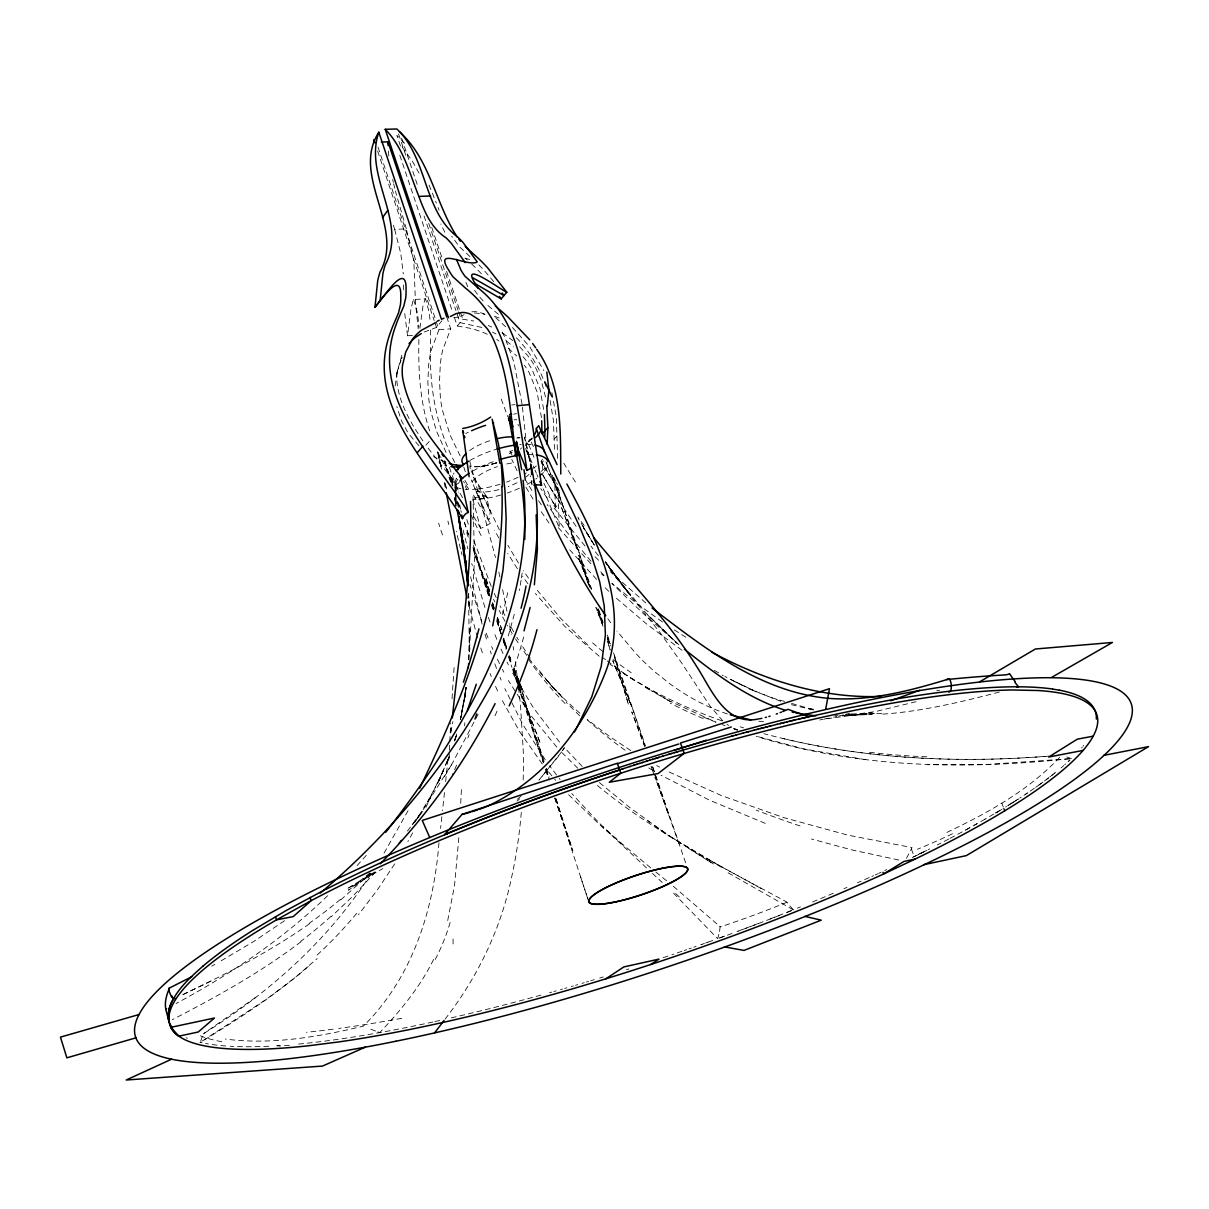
<?xml version="1.0" encoding="UTF-8"?>
<svg xmlns="http://www.w3.org/2000/svg" width="1209" height="1209" viewBox="0 0 1209 1209"><rect width="100%" height="100%" fill="white"/><g stroke="black" fill="none" stroke-linecap="round" stroke-linejoin="round"><path stroke-width="0.75" stroke-dasharray="5 3.75" d="M418.888 339.502L418.767 347.119A189.964 97.158 85.3 0 0 418.813 356.715C419.039 382.422 421.881 408.294 430.268 432.716M461.415 789.583L460.659 804.212M464.649 725.899L464.815 722.68M395.147 385.988L396.96 372.886M458.846 837.641L454.539 885.487L447.632 920.91M468.049 668.381L469.878 627.063L469.409 652.996L468.518 595.584M469.545 649.082L474.472 559.691L473.021 496.642M543.929 461.007L541.466 461.49L541.028 466.946M468.215 667.323L468.488 663.907M468.14 668.532L469.923 647.858M545.032 469.863L545.168 468.351L545.667 469.802L540.302 474.82M542.403 469.168L542.977 462.533M447.965 759.237L445.637 781.603M444.489 792.515L442.509 810.786M451.244 727.984L449.975 736.583M441.859 816.74L440.575 828.452M412.496 335.407L407.524 335.77L410.833 309.852L413.297 299.545L425.583 298.85L428.757 310.743A65.21 30.935 85.8 0 1 430.041 320.173L430.223 322.183M466.069 687.301L464.815 698.077L466.1 687.498M438.958 842.718C433.804 909.863 412.329 977.975 363.259 1026.184C318.33 1036.899 271.557 1045.105 225.312 1039.045M419.916 328.198L422.969 305.998L425.281 298.653M465.933 687.8L464.77 696.792L465.994 687.951M522.122 573.081L521.321 578.839M521.094 580.275L519.402 590.46M465.253 694.026L461.415 715.214L465.933 688.253L460.478 719.083L465.767 692.561L460.705 717.602M450.912 732.442L452.891 721.561M397.141 372.115L400.738 360.826M396.476 374.986L397.64 369.969M718.871 934.406L717.708 938.532M514.293 614.232L507.523 638.654M455.37 738.88L456.7 733.606M370.951 873.85C328.772 939.741 269.29 992.74 203.218 1033.876L200.286 1042.324L266.373 999.344L294.679 977.93L317.196 958.556M461.475 479.822L456.926 484.839L456.035 482.618A20.931 12.392 55.7 0 1 457.939 479.278M456.715 490.899L454.675 482.043L456.428 478.704M401.826 355.219L397.156 372.04A66.253 51.791 40.5 0 0 397.156 383.691C399.967 405.483 411.921 424.707 424.011 442.554M400.179 362.186L401.056 360.086M447.36 761.081L438.187 781.966L440.484 777.16L427.684 801.779L430.48 796.61L418.057 817.224M447.738 759.932L437.764 783.432L444.035 768.939L425.009 809.184M401.63 358.695L402.234 357.35M906.463 858.36L912.054 847.569L847.902 835.147L783.87 817.647L721.41 795.552L668.365 771.674M478.039 714.368L452.604 762.849L421.654 812.176M433.578 959.432C420.233 986.831 400.602 1010.588 379.747 1032.577M378.009 147.09L438.958 329.694L431.145 350.429A72.691 35.953 85.1 0 0 428.666 364.952L427.865 381.908L428.727 398.245A66.117 32.628 85 0 0 430.736 411.181L436.419 430.933L446.862 454.221M446.695 316.849L450.715 328.848L442.857 349.537A72.495 36.149 85.1 0 0 440.348 364.015L439.517 380.941L440.363 397.232A65.936 32.794 85 0 0 442.388 410.138L450.186 435.27L460.342 456.292M408.083 810.68L383.782 853.584M412.662 832.895L407.886 841.54M444.489 776.571L451.713 764.39M543.869 483.207L555.475 507.78M417.876 817.601L419.583 814.806L411.891 825.158L421.865 811.919L411.952 825.218M394.693 863.876L377.193 890.187L358.484 914.729M562.638 750.381L564.603 747.479M532.383 438.882A61.432 25.842 71.7 0 1 529.859 439.351L527.683 442.298L534.862 459.465M562.472 750.638L564.135 748.235M417.679 817.934L419.674 815.062M414.763 822.105L420.158 814.443L414.763 821.954M561.641 751.832L539.667 779.337M558.618 756.018L538.882 780.168M445.018 1019.202C477.434 977.582 500.874 929.041 511.603 877.296A338.52 151.76 82 0 0 520.474 821.364A347.784 155.523 82 0 0 521.487 810.317M407.463 831.036L410.788 826.624M414.4 822.211L424.495 808.987M424.087 332.052L436.479 327.473L441.905 320.733M454.403 317.393L457.289 325.977L462.76 319.252L473.792 321.02M1083.732 745.379L1082.962 746.316M532.247 437.885L526.746 444.051M1082.161 747.268L1081.496 748.054M429.195 441.406L425.87 445.275L454.675 482.043M366.282 855.352L356.247 866.521M375.515 871.991L352.696 896.383L331.175 916.785M1059.598 757.393C1028.391 790.671 987.617 812.932 946.904 832.427M475.152 498.743L474.925 498.032A20.825 12.241 18.3 0 1 485.565 496.582L487.514 497.851L475.364 499.377M487.514 497.851L486.728 496.733M554.463 449.295L554.115 439.094L557.651 435.331M369.878 873.351L365.919 877.386L369.606 874.001M525.084 445.713L527.789 443.008M370.604 873.261L340.742 899.889M327.609 895.748C282.906 939.121 230.783 974.106 176.061 1003.546M1069.829 760.098L1068.167 761.625M484.703 499.498C483.011 495.509 477.102 486.547 473.082 489.977M1065.597 763.952L1064.721 764.723M1063.814 765.524L1062.892 766.31M1062.439 766.718L1061.034 767.911M308.325 966.49C274.987 995.355 237.916 1019.504 200.286 1042.324M517.104 800.947L519.749 798.771M1054.067 773.624L1055.109 772.793M370.014 872.928L348.404 890.126L374.639 872.218M1051.936 775.286L1053.009 774.455M1049.775 776.964L1050.863 776.133M1048.671 777.81L1046.435 779.503M301.041 941.72C261.008 972.112 216.925 996.639 172.373 1019.671M255.824 997.274L203.218 1033.876M1043.004 782.057L1038.214 785.518M284.583 920.684L253.558 941.584L218.179 962.56M1035.69 787.316L1036.959 786.409M453.587 317.468L460.342 317L464.09 314.552M309.383 923.842C270.03 951.483 227.111 973.593 183.768 994.206M1027.877 792.696L1025.217 794.479M1019.791 798.061L1021.167 797.169M1017.54 799.527L1018.416 798.953L1005.238 807.234M1016.648 800.086L1014.85 801.235M1013.051 802.383L1013.958 801.809M1012.145 802.957L1010.316 804.106M1008.457 805.27L1009.394 804.695M1005.661 806.992L1006.598 806.418M374.745 871.931L346.847 888.932L382.845 868.606M1000.795 809.97L1001.989 809.244M1000.191 810.332L998.392 811.42A488.436 96.025 -18.5 0 1 993.133 814.413M479.384 498.803L490.295 523.391L481.484 528.137M995.717 813.007L1003.787 808.156M997.168 812.146L995.944 812.871M526.232 472.976L526.021 473.097A49.085 17.243 -18.6 0 1 524.328 474.049M211.635 966.187L214.915 964.374M928.3 849.625L929.691 848.93M922.709 852.405L926.91 850.32M912.296 857.513L925.52 851.015M919.898 853.796L921.303 853.101M210.834 981.088L182.589 994.735M917.072 855.201L918.477 854.506M913.626 856.879L915.651 855.896M480.819 528.439L472.674 514.822M884.746 870.556L886.756 869.634M881.074 872.248L878.58 873.397M877.749 873.775L875.24 874.923M871.87 876.449L873.563 875.679M545.138 468.367L544.685 468.563A20.613 6.831 -72.6 0 0 541.436 471.419M712.69 940.496L700.872 944.697L703.245 943.866M705.603 943.02L707.96 942.189M693.77 947.206L696.127 946.375M689.009 948.853L691.397 948.037M684.264 950.501L686.636 949.685M681.891 951.332L675.891 953.387M671.887 954.747L673.881 954.067M667.882 956.107L661.867 958.117M496.567 462.941L483.917 466.039L471.344 466.946M496.476 462.956L483.917 466.039M626.519 969.663L628.786 968.938M603.231 976.948L599.649 978.036M590.717 980.756L594.299 979.668M586.365 982.056L588.541 981.406M582.028 983.355L584.204 982.705M575.544 985.275L577.706 984.625M571.222 986.529L573.383 985.894M564.724 988.418L566.885 987.798M560.417 989.657L562.563 989.038M553.934 991.516L556.125 990.881M549.551 992.755L551.742 992.136M916.074 701.704L875.135 711.633L841.268 716.181M999.314 692.077C960.581 702.127 921.394 711.633 881.346 714.217M845.227 714.459L850.516 713.083M833.56 717.224L836.855 716.453M838.517 716.076L843.459 714.927M516.847 438.187L520.021 437.477M439.774 1020.487L434.636 1021.62M432.928 1021.983L431.22 1022.361A488.436 96.01 -18.5 0 1 296.9 1044.228M824.266 719.098L830.462 717.844M486.834 465.51L487.816 465.329M819.762 719.959L823.284 719.325M936.688 690.732L939.605 690.218M826.896 718.72L872.067 712.615L841.6 715.683L872.112 714.413L849.655 713.824M482.074 466.281L484.869 465.888M437.522 451.728L451.698 478.855L456.715 478.326M849.489 715.501L862.304 714.292L845 715.471L866.626 714.459L848.083 714.534L861.73 714.746M1069.572 758.738C965.009 769.906 857.226 768.259 756.229 736.266M511.694 404.97L515.14 404.652M1069.572 758.738L987.783 764.42L927.59 764.723M471.842 311.846L473.852 311.665A72.661 36.3 85.1 0 1 482.179 313.267L486.562 315.579M438.958 329.694L450.715 328.848M1045.664 756.35C951.377 763.725 855.458 758.36 763.892 733.667M845 715.471L874.455 713.461M279.203 1045.649L279.899 1045.604A488.436 96.01 -18.5 0 1 276.695 1045.8M1048.853 756.124C959.311 763.272 868.425 759.131 780.908 738.019M278.508 1045.694L277.133 1045.785M393.409 225.191L394.693 229.408L406.3 228.833L413.841 261.159L415.065 292.457A143.055 71.981 86.2 0 0 415.594 303.791L418.223 328.818M482.905 495.494L485.958 495.63L490.265 511.513A67.145 32.885 83.9 0 1 489.146 519.507M856.939 714.67L849.821 714.413M474.396 312.965L484.628 313.977M457.289 325.977L471.888 328.591L482.633 332.173A72.449 56.475 40.7 0 1 488.527 334.848M758.693 721.184L765.01 721.954M865.84 759.736L803.229 748.809L754.9 735.828M813.007 709.653L808.519 708.55L812.206 709.109M848.99 714.685L856.35 715.788L846.345 714.247M808.519 708.55L813.929 709.366M525.885 450.987L527.215 451.244L532.005 462.896M898.786 860.022L852.541 850.078L811.481 839.016M813.279 710.015L791.472 704.696M464.906 258.167L470.21 259.648M784.52 701.416L772.279 697.925L749.625 688.994L754.371 690.928L729.707 679.126M791.517 703.411L812.508 709.396M740.24 726.821L743.595 727.848M445.864 462.246L444.428 461.778L450.64 482.376M494.375 316.259L499.861 318.194M481.832 327.473L460.024 322.622L456.549 312.315M727.38 713.93L723.133 712.494A444.791 261.476 86.9 0 1 680.425 691.125A459.48 270.484 87.1 0 1 670.345 684.158L655.474 672.37A368.549 214.492 85.7 0 1 635.828 653.419L616.953 631.022M1071.431 758.572L1063.95 755.988M780.772 701.311L755.308 691.382L730.115 679.262M734.467 729.072L737.566 730.16M721.864 720.776C682.224 707.038 644.155 688.405 609.91 664.089M733.591 728.725L737.142 729.979M378.613 1032.169L377.767 1031.866M737.535 729.843L733.848 728.317M722.121 724.569L725.204 725.732M375.515 1031.035L367.838 1028.058M765.282 823.374L709.199 800.041L661.081 775.241M445.108 462.11L433.502 456.639M703.774 717.239L715.985 722.196L668.033 700.298L628.695 676.708M441.134 457.334L438.459 456.186L441.602 468.79M438.262 452.725L441.436 469.47M742.553 685.533L724.811 676.39M668.033 700.298L670.95 701.824M793.225 909.757L786.575 901.899L727.924 870.374M656.683 765.569L659.6 767.126M761.186 888.555L712.706 861.805M722.166 675.106L723.239 675.695M793.316 909.878L727.818 872.656M726.08 869.347C681.468 844.214 636.977 818.176 597.382 785.487M710.741 860.672L672.884 838.109L651.953 823.813M714.353 670.345L718.705 672.884M645.183 687.301L650.805 690.671M653.072 770.541L647.752 767.322M413.629 299.409L417.09 311.529A65.377 30.769 85.8 0 1 418.39 320.99L418.843 327.034M709.23 861.337L714.489 864.571M685.896 637.234L674.138 629.798M710.998 862.425L672.884 838.109L680.939 843.414M707.446 860.234L688.798 848.491M630.856 750.623L608.671 735.843L587.544 719.672M623.33 673.02L634.12 680.319M502.324 332.853L512.767 340.515M496.703 339.472L499.03 341.029M728.604 725.37L726.926 724.206M662.426 621.985L636.886 603.563L612.177 583.479M681.997 650.261L647.132 624.418L615.049 597.095M599.407 782.586L630.176 807.869L670.315 836.779L656.215 826.805M647.646 820.76L649.807 822.286M602.641 657.53L605.649 659.766M607.145 660.87L626.67 675.347M599.18 656.2L564.754 626.353L535.36 593.528M506.48 341.044L513.387 346.817M650.714 867.881L603.095 827.938L568.562 794.615M655.852 872.052L667.247 881.316M645.802 602.943L610.545 572.008M673.383 886.333L719.929 926.517M678.914 644.684L642.78 613.099L611.769 583.358M498.44 314.355L487.529 305.136M623.013 845.106L599.271 823.102L571.797 793.618M508.264 348.101L516.666 356.035M579.942 713.25C557.878 694.132 538.156 672.264 521.683 648.13M469.969 256.595L459.284 246.591L451.713 236.223M465.223 258.212L467.263 260.026M676.677 642.72L647.51 614.897L677.191 643.369L645.923 612.933L618.57 580.275L630.796 595.614L606.646 563.968M587.982 645.183L561.036 618.766L537.385 590.415M722.861 720.927L709.955 705.98L681.936 663.378L659.918 632.443L609.215 569.197M601.387 573.807L603.518 575.756M646.558 867.986L611.875 835.51M652.482 873.442L662.215 882.494M577.781 768.229L562.215 752.859M471.691 264.046L474.079 266.328A141.801 110.714 38.3 0 1 481.983 274.458M608.807 591.292L602.656 585.368M505.649 326.823L502.884 324.193A187.259 149.175 39.7 0 0 495.66 317.695M579.731 715.773L566.144 702.308M673.564 893.209L717.269 938.275M610.092 833.787L602.898 826.729M418.979 445.789L409.156 434.394M590.914 563.802L558.271 527.608M582.224 766.461L564.603 747.887M512.48 327.503L529.769 346.817L543.838 370.604M519.674 346.771L527.592 355.446A66.223 51.413 40.9 0 1 534.922 366.221L541.088 379.883L545.561 397.247M596.596 579.353L569.771 549.883M598.546 560.266L594.632 556.261M604.137 575.499L600.359 571.494M483.132 300.935L479.142 296.432A65.966 49.478 40 0 1 473.611 288.8M516.409 337.795C530.328 352.031 540.499 369.697 546.785 388.542M547.329 681.015L563.575 698.787L545.244 678.461M556.835 747.132L530.691 715.29L508.4 680.546M404.622 143.282L396.854 135.302L400.708 146.697M585.05 546.03L553.39 507.1M591.065 561.308L566.341 531.476L547.103 504.516M554.735 779.246L555.717 780.379M559.586 742.145L533.396 707.824L512.631 673.141M523.013 356.67L524.736 358.71A66.087 51.383 40.9 0 1 532.036 369.47L539.894 388.437L544.216 412.662M551.833 775.815L546.09 768.818M553.329 688.208L537.552 668.471M493.771 281.712L484.733 271.058A142.088 110.79 38.3 0 0 476.799 262.912M455.793 483.434L456.926 484.839M402.068 146.893L412.224 160.918L420.112 175.048M625.204 588.692L629.934 594.571L605.543 562.034M559.223 778.4L560.115 779.518M598.425 555.762L590.914 546.151M542.327 764.058L520.127 732.458L501.705 699.543M556.578 775.014L549.581 765.765M584.159 525.507L577.751 517.044M606.48 563.575L629.859 594.843M617.436 578.552L629.058 593.846M527.895 583.72L522.545 576.255M576.119 526.383L557.969 499.861M606.298 563.198L616.756 577.842L605.225 561.596M607.825 618.676L610.893 622.967M549.037 523.074L539.531 509.216M545.304 759.826L522.756 724.372L504.803 688.631M485.958 495.63L472.235 475.726M528.514 578.144L523.437 570.678M474.925 498.032L475.696 499.151M468.608 488.92L465.525 484.446M541.345 504.848L538.126 500.088M463.515 481.484L464.513 482.965M530.237 658.255L521.668 645.183M546.952 497.912L540.755 488.542M554.054 505.286L555.596 507.584A24.467 9.657 -78.5 0 1 559.616 502.914M517.392 568.729L507.72 553.45M559.238 490.673L548.508 473.626M594.223 544.881L580.894 523.044M518.147 642.856L515.578 638.881M557.485 499.136L551.788 490.098M407.493 431.93L401.388 420.581L396.809 406.466M518.57 563.137L507.856 545.319M553.616 493.045L559.843 502.763L559.253 491.005M531.884 490.506L525.975 480.789M553.012 492.063L549.385 486.154M594.405 545.244L583.615 527.834L592.697 542.629M533.048 499.09L525.658 486.774M551.183 489.116L545.682 479.958M551.349 478.28L544.186 466.281M512.223 633.531L507.387 625.431M592.652 542.524L578.37 518.48M516.802 637.219L518.419 639.878M548.191 484.174L544.957 478.719M547.647 472.19L542.373 463.092M473.52 495.086L490.295 523.391M462.503 497.594L451.698 478.855M545.244 479.202L542.917 475.213M544.594 478.099L543.506 476.225M467.43 484.718L464.694 479.928M543.959 465.873L541.088 460.825M543.143 475.605L542.433 474.351M542.146 462.699L541.466 461.49M513.689 631.839L509.185 623.723M505.06 621.35L499.121 610.364M498.803 537.975L494.617 530.192M502.4 669.363L503.866 672.174M556.503 482.814L557.394 484.552M499.423 529.874L471.268 471.042M444.821 232.234L440.801 223.997M533.471 446.574L529.859 439.351M555.611 481.076L553.858 477.6M504.878 615.532L500.103 605.875M507.009 662.033L508.384 664.829M511.906 454.856L510.062 451.108L509.835 455.113M454.78 462.473C437.658 429.694 430.298 392.623 430.434 355.824A189.435 97.657 85.3 0 1 430.404 346.242L430.585 328.213M493.544 599.271L494.904 602.052M499.559 663.711L496.823 658.013M467.717 286.714L465.949 282.468M517.104 470.754L511.77 459.39M490.265 511.513L489.313 509.518M488.844 508.505L485.157 500.496M483.494 507.765L477.464 494.451M547.103 463.485L546.589 462.382M497.609 690.989L495.01 685.216M489.6 590.899L473.354 551.41M494.315 593.377L496.204 597.548M503.035 653.601L500.496 647.933M478.734 497.337L472.961 483.948M466.704 489.403L465.359 486.366M477.056 493.529L475.832 490.733M491.64 646.498L492.894 649.384M429.029 185.022L436.373 203.052M475.439 489.796L474.835 488.406M538.005 477.132L536.917 474.578M536.373 473.293L535.013 470.089M491.262 586.38L473.082 538.549M534.197 468.17L533.32 466.069M471.314 479.988L472.417 482.618M543.264 488.859L559.283 527.88L557.938 487.605M496.839 639.365L494.511 633.622M499.967 677.191L501.146 680.062M490.083 673.549L491.277 676.481M487.998 637.763L485.111 630.448M590.324 587.65L578.083 556.881L590.37 587.982M1001.823 803.124L1003.289 806.902M561.732 502.536L545.924 461.778L561.732 502.536L577.161 549.249L560.976 506.208L578.915 551.984L588.995 585.564M602.656 624.887L595.901 607.402L603.019 626.186M607.386 637.128L610.757 645.863M645.062 746.467L631.793 711.889L644.442 746.21M438.051 207.464L439.094 210.185M503.397 640.528L506.057 647.45M509.382 656.109L510.712 659.57M514.037 668.214L522.696 690.717L513.508 666.688M503.004 639.198L506.284 647.797M509.563 656.381L510.878 659.812M607.538 638.14L610.122 644.971M911.39 849.05L914.216 856.592M488.92 595.538L473.203 545.954M492.154 604.122L494.088 609.276M497.322 617.859L501.841 629.874M496.551 668.517L494.375 662.683M501.221 399.076L507.78 416.667M654.311 775.241L651.092 766.536L654.235 775.181M591.413 589.705L578.779 555.188L588.602 585.458M490.068 622.046L487.968 616.227M449.4 467.399L458.302 492.29M489.902 596.249L484.204 580.411L489.267 596.188M492.426 603.276L494.33 608.55M497.488 617.346L501.916 629.662M481.817 621.607L469.923 584.491M503.548 641.042L506.042 648.039M509.17 656.789L511.044 662.033M513.553 669.03L521.049 690.022L513.78 669.166M597.73 609.336L602.732 623.466M607.734 637.611L610.243 644.684M468.684 535.179L463.924 520.943M472.976 547.481L486.471 586.123L472.946 543.899M543.733 762.894L535.723 739.984L519.507 682.193L537.234 742.22L518.223 685.518L540.453 743.686L518.842 688.133L513.417 670.315M546.196 769.937L548.659 776.979M679.171 844.063L654.961 776.979L668.728 814.957L652.21 765.569M468.276 537.295L466.342 531.643M506.511 648.296L503.488 639.606L506.329 648.553M509.548 656.986L510.757 660.462M553.48 477.963L591.473 588.602M598.833 610.016L603.125 622.499M607.402 634.997L610.469 643.913M613.537 652.845L645.394 745.621M652.754 767.035L686.455 865.221M527.804 454.236L527.426 453.375M554.765 797.925L572.839 850.683L555.475 797.109L571.404 848.778M552.286 475.197L560.523 499.362M525.673 448.343L530.267 461.808M401.6 138.174L417.694 185.823M431.764 227.458L442.57 259.467M446.574 271.33L462.76 319.252M398.532 133.882L406.844 158.485M428.727 223.317L458.015 310.093M458.604 311.816L460.342 317M424.042 215.927L455.959 310.592M451.229 482.043L443.794 459.752M490.28 650.926L491.277 653.873M597.654 609.26L602.898 624.872M607.553 638.73L609.895 645.666M399.801 155.205L452.09 310.547M482.376 652.754L480.381 646.739M377.631 150.989L434.182 320.566M434.756 322.304L436.479 327.473M484.93 607.477L471.737 563.515M463.757 467.006L465.586 472.523M509.246 657.379L510.999 662.683M513.341 669.741L519.764 689.175L513.674 669.816M451.123 482.059L445.108 463.697L446.408 467.671M644.85 745.847L632.655 708.837L612.797 660.718L631.491 706.479L614.414 657.348L628.559 704.877L614.142 654.613M457.47 501.282L459.828 508.43M580.637 876.978L587.71 898.499M457.879 502.506L460.236 509.684M464.347 522.228L468.457 534.771M473.157 549.098L488.436 595.689M491.368 604.651L493.725 611.814M496.657 620.776L500.178 631.521M503.125 640.483L506.057 649.445M508.415 656.608L511.936 667.368M512.525 669.151L543.068 762.335M545.425 769.498L547.768 776.662M554.825 798.167L588.889 902.095M468.336 524.298L466.266 517.86M598.395 609.714L603.004 624.01M607.613 638.307L609.91 645.455M544.126 761.458L536.222 737.022L543.808 762.138M546.392 768.44L549.218 777.175M492.078 604.953L494.315 611.966M497.126 620.731L501.614 634.755M458.423 507.568L455.778 499.121M506.48 646.921L503.715 638.125L506.375 647.132M509.246 655.731L510.908 661.006M444.988 461.052L451.456 482.723M406.3 228.833L395.403 191.052M486.471 639.062L484.673 633.093M509.08 656.049L510.712 661.399M545.969 769.302L549.218 780.062M489.66 594.979L484.749 578.733L489.433 594.647M492.38 604.001L494.013 609.427M497.277 620.262L500.556 631.098M477.525 637.672L468.472 604.168M598.742 611.391L602.898 625.461M607.583 641.284L610.182 650.079L607.538 640.997M492.562 605.256L494.118 610.575M497.247 621.184L501.403 635.329M598.032 608.459L602.792 624.721M469.787 461.354L495.478 557.47M394.693 229.408L400.799 253.648L403.307 273.99M472.885 499.619L480.562 528.152M482.104 624.131L470.422 576.058M489.6 591.594L485.67 577.01L489.509 591.277M492.562 602.52L494.028 607.991M496.975 618.932L500.42 631.687M492.879 603.744L494.315 609.094M497.201 619.794L501.04 634.06M524.797 438.625L524.389 437.084L528.409 453.451M467.127 546L467.883 548.916M525.054 439.653L525.447 441.194M466.387 543.083L463.123 530.041M518.011 424.299L518.404 425.84M525.975 443.265L530.283 462.125M461.249 551.818L461.974 554.78M451.788 483.66L452.378 486.063M460.508 548.871L456.261 531.235M455.34 498.199L456.534 503.095M551.893 392.638L556.367 417.256L557.606 458.317M550.095 400.466L553.435 420.415L554.115 439.094M438.368 455.778L441.874 470.286M444.957 482.965L446.726 490.219L445.018 483.026M393.666 183.828L394.678 188.181M437.598 452.423L440.499 465.178M528.726 454.901L530.419 462.805M454.539 497.67L455.551 502.355M498.818 572.053L499.982 577.343M392.683 179.431L393.318 182.363M454.478 498.017L455.627 503.488M459.692 504.576L460.644 509.201M502.612 589.569L506.979 611.346M444.171 482.482L445.063 486.864M530.252 475.787L530.464 476.875M460.946 510.682L461.264 512.268M531.219 480.698L531.854 484.114M531.461 481.923L531.461 481.923A49.176 17.077 -18.6 0 1 526.353 484.794M531.688 483.162L531.99 484.809M509.654 625.763L511.165 634.589M513.13 646.634L513.674 650.049M522.031 404.033L513.885 362.035L504.697 336.873A66.419 33.263 85.2 0 0 500.904 330.299M407.524 335.77L404.743 313.569M515.382 661.595L520.444 704.212L523.24 750.638A289.238 131.539 81.7 0 1 523.119 781.996M469.817 465.677L470.241 468.896M522.424 407.101L527.215 451.244M388.814 155.976L388.316 150.248M541.481 417.649L536.992 391.64L529.164 372.704A65.951 51.337 40.9 0 0 524.404 365.284M468.427 593.423L469.545 608.248L468.503 593.921M531.96 482.104L531.9 480.593M555.339 507.992L554.84 482.3M403.383 289.888L403.338 283.934M547.934 465.057A49.176 17.077 -18.6 0 1 535.783 479.051M519.356 488.224A49.176 17.077 -18.6 0 1 507.13 493.045M500.904 494.995A49.176 17.077 -18.6 0 1 473.807 499.513M454.841 487.726A49.176 17.077 -18.6 0 1 458.679 481.817M472.779 471.042A49.176 17.077 -18.6 0 1 495.252 460.992M527.547 454.539A49.176 17.077 -18.6 0 1 532.988 454.599M488.194 325.508A72.752 56.566 40.7 0 1 491.746 327.05M542.509 459.269A49.085 17.243 -18.6 0 1 540.907 461.415M536.343 465.933A49.085 17.243 -18.6 0 1 533.456 468.231M518.132 477.238A49.085 17.243 -18.6 0 1 506.526 482.089M500.027 484.265A49.085 17.243 -18.6 0 1 472.583 489.418M468.261 489.464A49.085 17.243 -18.6 0 1 465.223 489.313M460.916 488.723A49.085 17.243 -18.6 0 1 455.052 486.683A49.917 17.53 -18.6 0 1 452.06 484.068M451.244 482.482A49.085 17.243 -18.6 0 1 454.116 473.006M469.893 460.448A49.085 17.243 -18.6 0 1 495.75 449.416M519.704 444.549A49.085 17.243 -18.6 0 1 521.245 444.428M526.127 444.262A49.085 17.243 -18.6 0 1 533.486 444.821M993.858 814.005A488.436 95.964 -18.5 0 1 984.942 819.218M976.902 823.782A488.436 95.964 -18.5 0 1 974.56 825.097M969.845 827.712A488.436 95.964 -18.5 0 1 949.065 838.88M869.15 877.583A488.436 95.964 -18.5 0 1 857.423 882.812M846.965 887.391A488.436 95.964 -18.5 0 1 843.942 888.691M833.288 893.27A488.436 95.964 -18.5 0 1 809.97 903.017M800.464 906.901A488.436 95.964 -18.5 0 1 797.275 908.186M791.034 910.709A488.436 95.964 -18.5 0 1 767.549 919.943M758.073 923.6A488.436 95.964 -18.5 0 1 734.15 932.592M724.523 936.129A488.436 95.964 -18.5 0 1 719.687 937.897M540.952 995.098A488.436 95.964 -18.5 0 1 447.95 1018.613M1069.965 759.962A488.436 96.01 -18.5 0 1 1068.469 761.353M1055.366 772.581A488.436 96.01 -18.5 0 1 1024.023 795.28M1014.381 801.552A488.436 96.01 -18.5 0 1 1011.918 803.108M791.774 910.498A488.436 96.01 -18.5 0 1 785.593 912.961M779.382 915.409A488.436 96.01 -18.5 0 1 738.412 931.096M732.034 933.454A488.436 96.01 -18.5 0 1 717.647 938.713M268.746 1046.238A488.436 96.01 -18.5 0 1 230.163 1046.253M225.826 1045.981A488.436 96.01 -18.5 0 1 205.56 1043.443M202.009 1042.717A488.436 96.01 -18.5 0 1 199.908 1042.249M187.38 1038.319A488.436 96.01 -18.5 0 1 186.065 1037.76M289.45 1045.301A488.466 96.01 -18.5 0 1 278.962 1046.072M401.736 1018.31A488.542 89.647 -17.2 0 1 338.641 1028.451M333.155 1029.176A488.542 89.647 -17.2 0 1 306.391 1032.29M668.124 700.117A425.659 415.79 59.4 0 1 650.91 690.505M531.794 438.353A48.889 17.621 -18.6 0 1 527.683 442.298M512.208 452.196A48.889 17.621 -18.6 0 1 509.201 453.677M465.767 433.563A48.889 17.621 -18.6 0 1 468.185 432.338M514.037 419.78A48.889 17.621 -18.6 0 1 516.832 419.719M575.454 482.013A506.813 348.116 84.6 0 1 563.862 463.259M521.109 795.93A519.885 179.718 -80.8 0 1 517.135 799.361M516.591 413.674A61.266 44.31 34.2 0 1 513.644 414.113M340.409 899.481A493.635 469.5 -57 0 1 309.096 923.419M330.873 916.467A482.512 463.742 -22.6 0 1 300.769 941.373M523.678 637.052A372.871 235.407 -56.8 0 1 514.445 666.975M497.05 711.164A372.871 235.407 -56.8 0 1 493.967 717.98M507.689 592.712A353.194 227.08 -54.6 0 1 502.128 615.547M221.806 1041.72A470.437 151.745 -30.5 0 1 200.422 1035.841M356.67 913.339A461.173 434.152 17.6 0 1 315.307 956.682M469.168 734.588A404.924 203.52 -70.4 0 1 467.838 738.019M456.624 765.176A404.924 203.52 -70.4 0 1 452.196 775.196M450.141 922.437A403.428 268.066 44.8 0 1 434.772 960.324M453.088 943.942A387.862 10.125 -87.8 0 1 453.058 935.509M449.068 759.01A330.873 33.943 -85.2 0 1 450.7 722.997M452.06 698.742A330.873 33.943 -85.2 0 1 454.236 665.57M720.035 926.517A39.308 38.582 -80.7 0 1 718.947 934.421M787.014 902.246A467.868 194.573 -14.8 0 1 720.216 926.94M675.695 893.481A355.234 21.55 38.9 0 1 681.544 899.148M448.72 524.51A378.719 37.963 76.3 0 1 447.919 521.064M721.184 867.17A353.164 25.721 35.7 0 1 707.854 858.979M446.212 465.646A61.054 38.174 65 0 1 444.731 465.208M952.496 833.742A470.014 164.908 -7.5 0 1 917.419 849.262M985.093 819.097A488.436 96.025 -18.5 0 1 965.462 830.099M948.642 839.091A488.436 96.025 -18.5 0 1 937.353 844.925M922.845 852.224A488.436 96.025 -18.5 0 1 916.936 855.141M800.056 825.943A365.753 95.224 28.8 0 1 756.32 810.181M625.113 750.215A415.805 380.533 71.5 0 1 585.715 718.433M565.041 703.487A352.862 338.58 -90 0 1 528.575 659.51M442.479 534.967A386.759 149.674 69.6 0 1 438.61 523.18M481.122 535.572A402.401 312.768 53.9 0 1 469.727 511.996M926.85 756.819A390.205 215.912 5.6 0 1 867.276 751.983M703.23 718.554A466.946 462.201 -75.6 0 1 670.27 703.17M631.249 672.718A384.689 367.007 51.8 0 1 610.56 657.666M603.11 651.727A384.689 367.007 51.8 0 1 591.11 641.526M512.601 450.458A59.498 51.398 -80.6 0 1 510.153 451.425M881.784 713.325A444.308 248.238 -42.6 0 1 862.168 713.945M555.309 505.347A471.465 415.412 -75.1 0 1 548.946 496.174M837.61 715.607A461.294 220.763 -52.6 0 1 834.935 715.713M521.517 447.919A32.295 11.531 -18.6 0 1 520.414 449.234M496.763 462.684A32.295 11.531 -18.6 0 1 470.286 466.629M469.576 450.609A32.295 11.531 -18.6 0 1 491.927 440.046M517.603 437.537A32.295 11.531 -18.6 0 1 519.341 438.066M528.953 474.366A32.416 11.259 -18.6 0 1 526.006 477.041M517.029 482.739A32.416 11.259 -18.6 0 1 508.264 486.623M499 489.6A32.416 11.259 -18.6 0 1 473.354 490.401M472.205 481.575A32.416 11.259 -18.6 0 1 497.337 466.614M506.692 463.984A32.416 11.259 -18.6 0 1 514.943 462.609M492.486 332.112A72.6 56.521 40.7 0 1 496.007 334.047M461.128 716.06L460.251 719.567L461.128 716.06M455.551 737.294L454.614 740.83L455.566 737.309M461.778 714.459L460.342 719.733L461.778 714.459M449.189 756.517L446.862 763.453L449.189 756.532M455.566 737.505L454.403 740.966L455.566 737.505M448.373 758.27L447.179 761.73L448.403 758.27M456.367 735.767L454.524 740.951L456.367 735.767M618.086 579.398L605.649 562.653L618.026 579.323M452.74 485.096L451.41 477.767L452.725 485.111M456.08 503.412L455.068 497.927L456.02 503.473"/><path stroke-width="1.5" d="M515.775 442.781L515.895 452.68M524.751 539.395C525.598 508.445 521.593 477.525 514.732 447.39C513.266 442.857 504.123 394.92 512.994 426.792M378.825 132.249C350.534 176.166 405.166 226.733 380.11 271.813A138.204 105.636 40.5 0 0 377.692 280.76L374.971 307.252L380.185 300.361L382.875 273.808A138.763 105.787 40.5 0 1 385.293 264.847C408.158 221.67 363.259 176.65 378.825 132.249L441.33 318.995M546.77 405.831L547.904 427.654L547.118 444.338M452.317 717.95C459.601 645.969 472.674 574.154 470.513 501.539M534.363 584.733L537.416 549.098L536.161 514.853M825.656 709.305L829.495 688.677L422.243 820.427L429.739 837.505M547.299 405.801L548.946 390.099L546.816 372.04M175.003 998.302L173.25 999.118C168.535 1006.991 165.724 1017.842 171.089 1026.124M168.686 1010.648L168.973 1021.469L165.693 1009.137L166.585 1008.654M168.746 1010.392C173.839 991.864 189.057 978.519 202.916 966.172M530.116 607.477L524.026 630.871M492.698 625.869L502.944 570.376L505.241 546.831L506.133 518.283L504.969 490.642L502.339 466.644L498.38 443.582L492.184 419.251L499.891 463.259M450.368 316.516L456.05 313.63L461.944 312.481A72.857 36.119 85.1 0 1 470.241 314.083L479.127 319.841L487.015 328.455A66.601 33.096 85.2 0 1 492.668 337.779C509.065 373.823 510.712 414.158 515.351 452.907C516.424 459.571 518.495 450.791 517.92 448.327M476.286 684.234L467.354 710.575M495.101 703.608C465.344 762.441 426.384 816.71 380.231 863.8M419.689 788.253C464.77 694.178 505.997 592.727 501.871 486.562M576.693 728.014L591.836 696.671L601.205 666.431L605.392 635.133L604.243 605.921L599.604 581.469L591.277 554.991L578.476 524.011L544.398 451.41L536.328 428.591L538.655 425.644L557.062 464.604M574.441 731.929L575.952 729.329M382.543 217.605L387.666 210.517M444.02 1020.547L434.59 1032.864M399.287 843.111L401.373 840.376M390.507 826.261C465.525 727.788 537.385 609.034 523.074 480.29M389.706 827.243L385.762 832.2M380.185 300.361C386.351 293.56 406.798 261.915 406.043 289.828A69.064 53.483 36.3 0 1 405.695 297.958L403.836 306.028L398.622 318.073A181.682 139.881 42.7 0 0 395.796 325.478C369.123 397.081 433.955 456.382 468.231 512.45A25.329 14.508 62.8 0 0 462.503 518.616C428.364 462.73 363.833 403.594 390.522 332.263A180.942 139.67 42.7 0 1 393.348 324.889L398.547 312.859L400.421 304.819A68.777 53.408 36.3 0 0 400.768 296.689C401.554 268.836 381.122 300.482 374.971 307.252M474.487 283.269L501.206 298.895L506.783 292.185L487.484 267.642A142.39 110.896 38.3 0 0 479.535 259.482L465.208 246.455M731.233 727.017L680.516 743.006L684.143 753.419L658.089 773.548L609.276 782.268L620.731 773.216L617.361 763.242L461.989 814.428L444.7 834.542L447.043 834.014M417.377 452.589L422.878 446.181M547.904 427.654L542.04 433.971L541.662 420.792M320.279 893.088C389.132 835.087 447.829 764.466 491.171 685.488C528.167 619.114 548.554 540.453 530.872 465.012M605.815 978.837L623.844 966.928L658.996 959.115L650.654 964.54M252.817 930.356L285.853 910.694L325.584 889.356M421.261 333.563L415.972 337.054A72.54 56.627 40.6 0 0 409.035 343.643M979.955 681.649L1035.388 649.006L1112.431 642.463L1051.679 677.372M518.253 449.96L526.973 470.452L531.431 467.913L530.691 464.09M515.351 454.267C516.606 457.667 514.157 454.116 516.319 453.783A21.037 18.075 85.1 0 1 517.316 453.375M459.435 476.18L460.327 475.757L468.231 512.45M191.747 976.766L168.837 988.327M437.174 321.262L439.184 320.264M310.093 897.426L311.045 900.72L293.243 916.588L276.468 919.868L311.045 900.72A488.632 95.511 -18.5 0 1 1012.386 689.961L1038.455 690.535A488.632 95.511 -18.5 0 1 915.153 859.07L883.658 873.956A488.632 95.511 -18.5 0 1 338.732 1041.931L309.187 1045.694A488.632 95.511 -18.5 0 1 276.468 919.868L275.531 916.603M171.512 1059.235L126.189 1080.015L322.531 1066.066L365.314 1047.16M786.001 710.212L788.026 709.351L808.73 716.725L807.038 717.436M785.336 710.484L782.691 711.572M486.154 806.766C542.342 781.588 583.524 728.891 605.422 672.4C630.72 607.386 597.745 540.453 566.87 484.023M441.859 319.07L443.915 318.254M435.482 322.743L421.337 330.314A72.842 56.717 40.6 0 0 412.345 339.487L405.756 351.97L402.506 365.36A66.54 51.881 40.5 0 0 402.521 377.057C408.959 415.836 436.827 445.849 460.327 475.757M780.092 712.6L781.392 712.101M484.733 807.34L479.036 809.441M919.928 690.233L890.655 700.797M776.254 714.051L777.523 713.582M477.615 809.924L471.933 811.738M623.27 768.652L588.587 780.213A488.436 96.01 -18.5 0 0 444.685 834.542M622.106 769.045L630.161 766.43M629.647 766.597L634.665 764.98M633.38 765.403L637.188 764.179M636.584 764.375L639.803 763.347M639.697 763.378L643.007 762.335M948.612 691.956C953.296 693.18 951.271 675.09 947.342 679.428C908.851 691.11 868.833 701.537 828.256 698.334C760.446 692.016 704.212 647.964 652.089 608.036M642.206 762.592L647.223 761.005M646.211 761.322L649.747 760.219M649.429 760.325L652.633 759.312M652.255 759.433L655.837 758.315M654.764 758.663L659.041 757.333M657.273 757.877L662.683 756.214M662.245 756.35L669.937 753.993M768.848 716.514L770.057 716.136M671.388 753.555L675.03 752.466M668.637 754.386L671.841 753.419M674.29 752.678L678.234 751.499M677.191 751.817L681.544 750.517M681.196 750.623L732.306 736.024M135.982 1037.821L66.873 1057.83L60.45 1037.126L139.262 1014.457M470.513 812.161L467.671 812.962M1016.86 687.317L1018.567 686.848L1015.031 682.496M731.929 736.13L732.941 735.858M1009.122 674.033L1006.523 674.743M732.609 735.949L736.644 734.86M736.115 734.996L743.399 733.032M466.961 813.158L461.989 814.428M765.282 717.511L766.461 717.194M743.142 733.107L746.966 732.08M748.129 731.777L754.235 730.176M746.784 732.14L748.885 731.581M754.023 730.221L756.955 729.465M757.862 729.223L761.02 728.407M756.592 729.556L758.315 729.118M761.7 728.241L764.239 727.576M760.416 728.559L762.365 728.06M765.509 727.259L767.745 726.685M763.71 727.712L766.4 727.032M770.632 725.959L766.778 726.926M769.09 726.337L777.251 724.297M777.055 724.342L787.195 721.849M779.956 723.617L781.316 723.284M783.402 722.77L784.671 722.453M786.681 721.969L789.734 721.229M790.686 720.987L794.857 719.99M789.356 721.32L791.018 720.912M794.721 720.02L798.771 719.053M792.303 720.609L793.588 720.292M798.681 719.083L800.116 718.735M799.95 718.781L850.411 707.613L895.506 699.119M801.204 718.478L802.474 718.191M804.136 717.798L805.481 717.481M806.811 717.164L808.141 716.861M178.872 1036.189L178.826 1036.158A488.648 95.496 -18.5 0 1 170.907 1027.333L178.826 1036.158L198.246 1032.002L214.461 1018.023L170.922 1027.318L170.121 1024.371M923.51 864.752L966.384 855.609L1148.55 746.633L1103.53 755.413M915.153 859.07L904 861.428L883.658 873.956L883.023 872.263M761.806 718.327L759.539 718.781M1082.841 750.457L1048.687 757.03L1077.295 739.183L1092.951 736.221M758.421 718.977C724.871 726.261 711.028 688.299 696.444 666.129C667.398 619.507 628.665 580.214 593.982 537.929M462.609 478.568L461.46 477.147A22.382 13.254 55.8 0 0 460.07 477.691M448.524 317.816L385.233 129.303L396.884 128.985C427.895 158.364 423.059 211.031 457.833 237.16A137.509 66.782 85.4 0 1 463.213 242.692L477.238 261.945C467.943 267.642 432.565 245.472 449.068 270.74A69.895 34.834 87.2 0 0 453.118 276.967L465.858 288.422A180.02 87.486 84.3 0 1 470.649 292.502C502.581 320.717 511.075 365.602 517.256 405.695L529.361 404.607L541.556 485.323A25.329 21.626 74.6 0 0 533.879 485.172M385.233 129.303C403.217 147.392 409.549 173.386 418.873 196.432L430.646 195.934M381.349 142.042L387.968 141.846L446.695 316.849M881.225 696.399C821.818 698.832 763.62 680.032 711.769 652.18M815.788 715.924L795.658 712.902M1052.661 689.1L1059.25 690.203M724.478 946.904L744.003 950.41L821.243 920.17L804.846 916.362M750.97 719.914L730.251 714.836M792.137 712.086L793.89 712.509M785.17 710.212C747.298 698.288 715.154 673.685 684.445 649.263M441.98 454.297L443.522 456.277M472.81 277.813L503.987 295.54L502.219 293.046M506.783 292.185C500.662 289.828 457.758 257.441 476.346 285.4A66.087 49.509 40 0 0 478.371 288.422M495.297 305.998L501.236 311.015A188.06 149.432 39.7 0 1 508.49 317.544L529.769 339.835M399.393 131.66C430.51 159.603 435.285 203.52 457.35 237.236M461.46 477.147L462.458 478.386M458.861 239.306L460.417 241.271M172.434 1028.028L171.738 1027.091M532.64 343.537L535.617 347.693M499.438 296.401L501.206 298.895M605.785 615.804C576.663 573.852 553.918 527.865 533.698 481.076M536.615 349.235C562.669 385.58 560.371 431.507 560.78 474.034M465.284 262.64L451.32 243.326A137.856 66.419 85.4 0 0 445.97 237.78C431.492 228.335 424.631 212.043 418.873 196.432M173.25 999.118L171.648 995.596M541.556 485.323L539.864 481.439M458.287 469.636L456.443 465.087M1004.15 809.108L1004.785 810.71M508.415 418.344L512.299 428.439M463.636 432.973L462.76 430.57L469.107 476.754M373.823 139.549L374.911 142.813M458.332 510.47L458.921 512.933M467.022 598.062L446.242 492.743M516.439 441.345L517.074 444.277M515.956 452.922L516.606 456.035M516.651 442.328L521.683 469.772M517.18 444.761L517.482 446.227M517.528 446.453L517.83 447.859M464.513 436.026L464.845 437.673M457.047 509.805L462.518 537.385M463.984 544.76L464.861 549.203M463.092 540.332L463.682 543.279M461.808 515.004L462.503 518.631M517.256 405.695L526.973 470.452M458.664 518.162L465.979 564.059L458.74 516.334L468.14 585.972L465.45 560.447L467.732 584.159M529.361 404.607C523.195 364.574 514.611 319.765 482.603 291.732A179.567 87.955 84.3 0 0 477.797 287.666L464.997 276.257A69.714 35.016 87.2 0 1 460.931 270.045L456.473 259.406M544.398 414.491L544.972 430.812A534.378 432.354 28.7 0 1 544.745 437.401M531.643 474.548L531.431 467.913M387.968 141.846L388.074 145.548M459.979 480.457A49.176 17.077 -18.6 0 1 469.137 473.278M500.103 459.45A49.176 17.077 -18.6 0 1 518.193 455.385M536.252 454.901A49.176 17.077 -18.6 0 1 547.858 461.475M534.892 445.093A49.025 17.213 -18.6 0 1 544.609 452.529M456.125 470.815A49.025 17.213 -18.6 0 1 468.79 461.158M496.975 449.083A49.025 17.213 -18.6 0 1 515.865 444.988M325.992 889.325A488.436 95.828 -18.5 0 1 619.612 770.057M1059.356 690.158A488.436 96.01 -18.5 0 1 1096.321 719.083M202.719 966.354A488.436 96.01 -18.5 0 1 252.545 930.537M895.899 698.998A488.436 96.01 -18.5 0 1 1052.601 689.024M541.103 430.011A61.432 25.842 71.7 0 1 534.469 437.99M536.328 428.591A48.889 17.621 -18.6 0 1 533.91 435.678M443.023 455.143A48.889 17.621 -18.6 0 1 443.083 454.675M471.601 430.721A48.889 17.621 -18.6 0 1 485.565 425.341M492.728 423.241A48.889 17.621 -18.6 0 1 493.68 422.999M508.944 420.188A48.889 17.621 -18.6 0 1 510.53 420.022M673.821 750.411A476.467 6.136 -17.6 0 1 706.343 740.21M617.104 763.786A476.966 18.211 -18 0 1 678.823 743.988M551.984 396.597A537.491 57.488 66.7 0 1 544.821 381.817M511.664 414.324A61.266 44.31 34.2 0 1 509.654 414.46M171.663 997.244A49.992 10.533 78.8 0 1 168.701 989.914M165.829 1009.062A473.097 88.529 -29.9 0 1 169.517 987.98M536.962 629.708A381.908 268.156 -45.3 0 1 509.14 705.905M526.036 586.017A361.733 256.61 -42.4 0 1 521.064 608.233M523.996 469.742A482.315 394.466 15.5 0 1 525.295 480.321M490.673 417.06A62.641 53.015 -32.9 0 1 462.684 428.485M476.83 713.884A404.924 203.52 -70.4 0 1 474.971 719.068M478.93 628.846A343.235 133.851 -70.3 0 1 463.41 682.208M501.176 463.092A469.168 406.073 -22.1 0 1 502.37 486.532M455.083 481.802A423.286 297.837 -72.9 0 1 455.869 505.664M461.793 465.994A61.054 38.174 65 0 1 450.897 466.629M462.745 465.374A48.783 17.576 -18.6 0 1 449.128 463.395M1015.348 681.846A51.201 22.684 60.2 0 1 1009.575 673.609M946.466 679.564A475.107 40.713 -10.7 0 1 1005.692 674.879M463.772 464.362A32.295 11.531 -18.6 0 1 466.145 453.451M498.093 438.444A32.295 11.531 -18.6 0 1 513.477 436.948M667.383 884.399A51.957 10.004 -18.5 0 0 687.498 870.404A53.015 10.216 -18.5 0 0 686.652 867.457A51.957 10.004 -18.5 0 0 625.31 879.26A51.957 10.004 -18.5 0 0 591.533 903.607A51.957 10.004 -18.5 0 0 656.608 889.129A53.03 10.216 -18.5 0 0 667.398 884.399M615.91 901.854A52.138 10.035 -18.5 0 0 687.679 868.742A52.138 10.035 -18.5 0 0 611.059 885.139A52.138 10.035 -18.5 0 0 615.91 901.854M395.736 1041.266A524.963 102.251 -18.5 0 0 1132.123 707.325A524.963 102.251 -18.5 0 0 372.599 862.365A524.963 102.251 -18.5 0 0 395.736 1041.266"/></g></svg>
